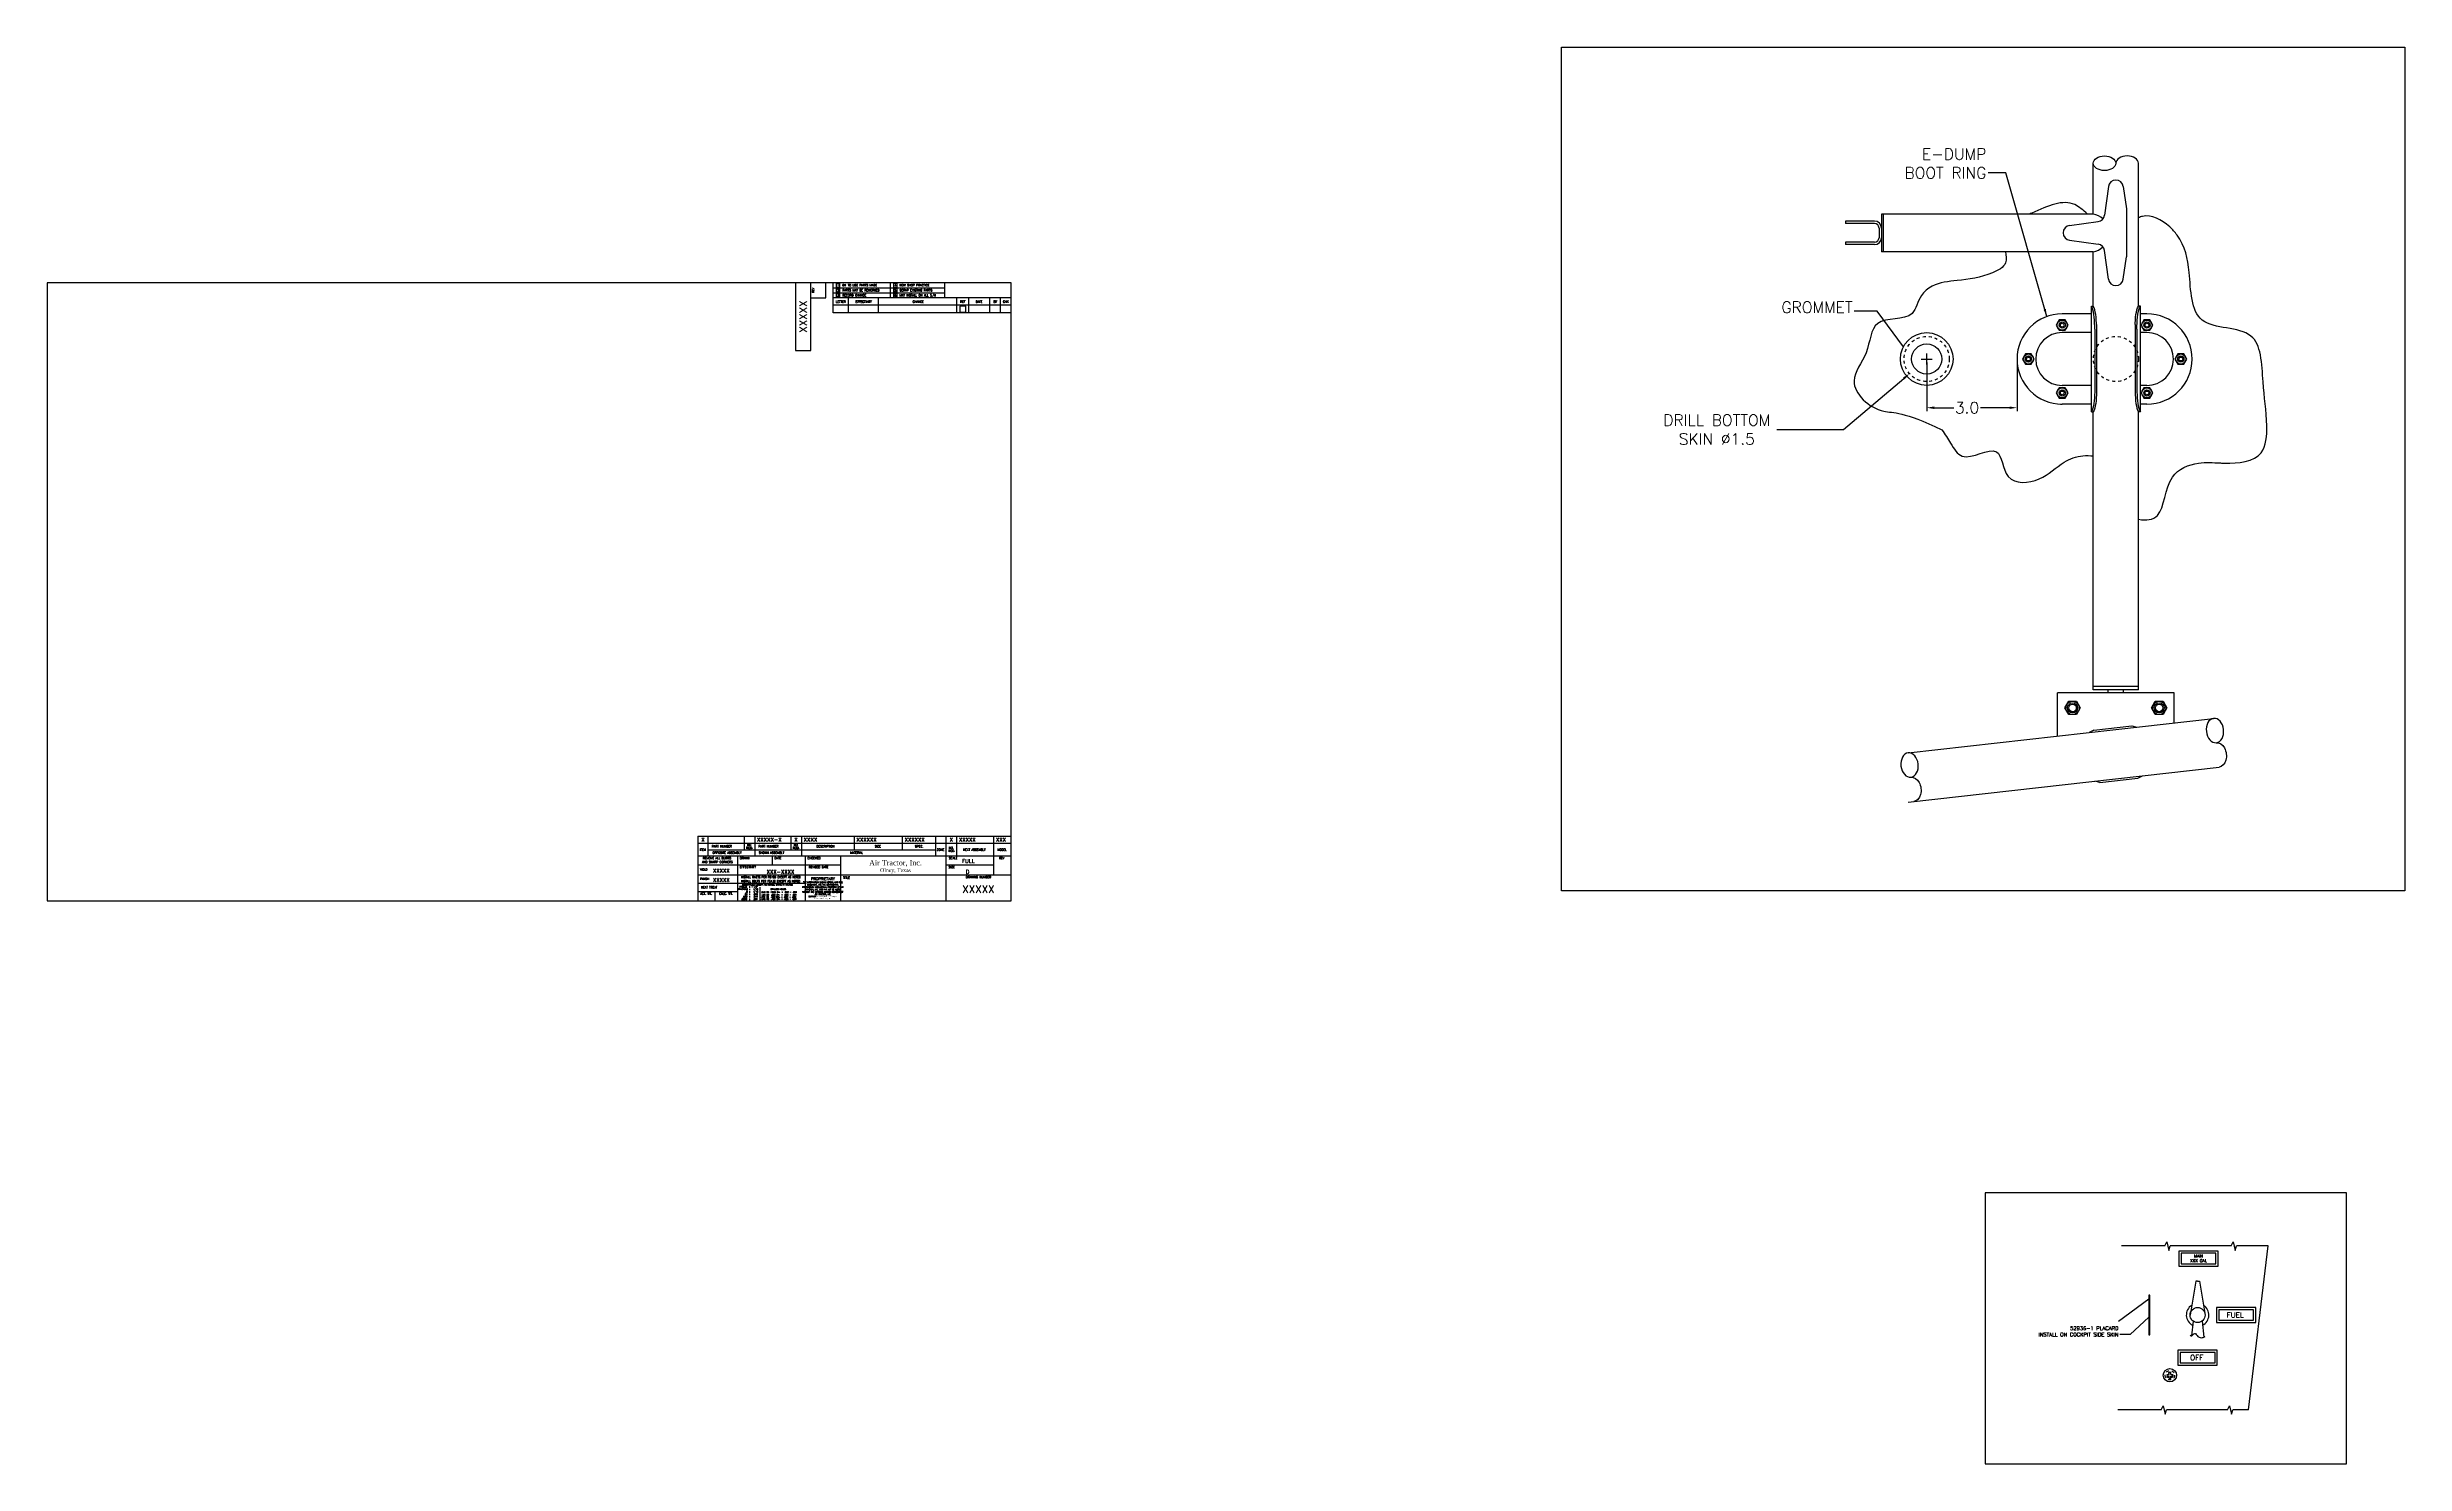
# Model space of a CAD drawing. Extents: x 0 to 235, y -192 to 68.
# Drawn here: x 0 to 78.3, y -18.7 to 28.3 of the extents above; entities that cross this region are included whole.
import ezdxf
from ezdxf.enums import TextEntityAlignment as Align

# ---------------------------------------------------------------- set-up
doc = ezdxf.new("R2010")
doc.units = 0
doc.header["$LTSCALE"] = 0.3
doc.header["$MEASUREMENT"] = 0
doc.linetypes.add('HIDDEN', pattern=[0.375, 0.25, -0.125])
doc.layers.get('Defpoints').update_dxf_attribs({"linetype": 'CONTINUOUS'})
for name, color, linetype in [('1', 1, 'CONTINUOUS'), ('HW', 6, 'CONTINUOUS'), ('NOTES', 2, 'CONTINUOUS'), ('TB', 1, 'CONTINUOUS'), ('TB Border', 9, 'CONTINUOUS')]:
    doc.layers.add(name, color=color, linetype=linetype)
doc.styles.add('050', font='romans', dxfattribs={"height": 0.05})
doc.styles.add('070', font='ROMANS', dxfattribs={"height": 0.07})
doc.styles.add('100', font='ROMANS', dxfattribs={"height": 0.1})
doc.styles.add('130', font='ROMANS', dxfattribs={"height": 0.125})
doc.styles.add('175', font='ROMANS', dxfattribs={"height": 0.175})
doc.styles.add('250', font='ROMANS', dxfattribs={"height": 0.25})
doc.styles.add('AT', font='georgia.ttf', dxfattribs={"height": 0.175})
doc.styles.add('ROMANS', font='ROMANS.shx')
doc.dimstyles.new('DECIMAL', dxfattribs={"dimtxt": 0.125, "dimasz": 0.15, "dimexe": 0.12, "dimexo": 0.12, "dimgap": 0.05, "dimtad": 0, "dimtih": 1, "dimtoh": 1, "dimzin": 4, "dimdsep": 46, "dimtxsty": 'ROMANS', "dimcen": 0.09, "dimclrd": 6, "dimclre": 6, "dimclrt": 256, "dimadec": 0, "dimazin": 0, "dimtfac": 0.72, "dimtofl": 0, "dimtmove": 0, "dimatfit": 3, "dimfxl": 1, "dimtolj": 1, "dimtzin": 4, "dimarcsym": 0})
doc.dimstyles.new('FRACTION', dxfattribs={"dimtxt": 0.125, "dimasz": 0.15, "dimexe": 0.12, "dimexo": 0.12, "dimgap": 0.05, "dimtad": 0, "dimtih": 1, "dimtoh": 1, "dimdec": 4, "dimzin": 4, "dimdsep": 46, "dimlunit": 5, "dimtxsty": 'ROMANS', "dimcen": 0.09, "dimclrd": 6, "dimclre": 6, "dimclrt": 256, "dimadec": 0, "dimazin": 0, "dimtfac": 0.72, "dimtdec": 4, "dimtofl": 0, "dimtmove": 0, "dimatfit": 3, "dimfxl": 1, "dimfrac": 2, "dimtolj": 1, "dimtzin": 4, "dimarcsym": 0})

# ---------------------------------------------------------------- blocks, each defined once
blk = doc.blocks.new('tbn')
at = {"layer": 'TB', "color": 6}
for p, q in [((-1.17, 0.86), (-1.17, 0)), ((-3.42, 0.585), (-1.17, 0.585)), ((-2.682, 0.452), (-2.682, 0.026))]:
    blk.add_line(p, q, dxfattribs=at)
at = {"layer": 'NOTES', "insert": (-1.142, 0.418), "char_height": 0.078125, "attachment_point": 4, "style": 'ROMANS'}
blk.add_mtext_dynamic_manual_height_columns('\\pxsm0.95,qc;{\\H1.152x;PROPRIETARY\\H0.86806x;\\W0.75;\\P\\H0.64x;\\C41;THE INFORMATION SHOWN HEREIN, AND THIS DOCUMENT, ARE THE CONFIDENTIAL PROPRIETARY INTELLECTUAL PROPERTY OF AIR TRACTOR, INC. AND MAY NOT BE USED WITHOUT THE EXPRESS, WRITTEN CONSENT OF AIR TRACTOR, INC.\\P\\H0.8x;COPYRIGHT \\fArial|b0|i0|c0|p34;\\W1;©\\fMS Shell Dlg|b0|i0|c0|p0;\\W0.75; EFFECTIVE DATE ABOVE\\PBY AIR TRACTOR, INC.}', width=1.11337, gutter_width=0.781, heights=[0], dxfattribs=at)
at = {"layer": 'TB', "color": 6, "style": '070'}
blk.add_text('EFFECTIVITY', height=0.07, dxfattribs=at).set_placement((-3.078, 1.126), align=Align.MIDDLE)
at = {"layer": 'TB', "color": 6, "style": '070', "width": 0.85}
for s, p in [('INSTALL RIVETS PER PS129 EXCEPT AS NOTED', (-2.312, 0.786)), ('INSTALL BOLTS PER PS130 EXCEPT AS NOTED', (-2.321, 0.652))]:
    blk.add_text(s, height=0.07, dxfattribs=at).set_placement(p, align=Align.MIDDLE)
at = {"layer": 'TB', "color": 6, "style": '050'}
for s, width, p in [('FRACTIONS', 0.8, (-3.395, 0.363)), ('1 1/2%%D', 0.9, (-2.959, 0.445)), ('1/16', 0.9, (-2.896, 0.363)), ('1/16', 0.9, (-2.896, 0.282))]:
    blk.add_text(s, height=0.05, dxfattribs=dict(at, width=width)).set_placement(p)
for s, p in [('ANGLES', (-3.357, 0.445)), ('.0000', (-3.292, 0.038)), ('.000', (-3.244, 0.119)), ('.00', (-3.196, 0.2)), ('.0', (-3.149, 0.282)), ('%%P', (-3.043, 0.445)), ('%%P', (-3.043, 0.363)), ('%%P', (-3.043, 0.282)), ('%%P', (-3.043, 0.2)), ('%%P', (-3.043, 0.119)), ('%%P', (-3.043, 0.036)), ('.030', (-2.896, 0.2)), ('.010', (-2.896, 0.119)), ('.001', (-2.896, 0.036)), ('.040 TO .1285 DIA. + .002 - .001', (-2.644, 0.267)), ('.136 TO  .228 DIA. + .003 - .001', (-2.644, 0.178)), ('.234 T0  .500 DIA. + .004 - .001', (-2.644, 0.107)), ('.515 TO  .750 DIA. + .005 - .001', (-2.644, 0.037))]:
    blk.add_text(s, height=0.05, dxfattribs=at).set_placement(p)
for s, p in [('TOLERANCES EXCEPT AS NOTED, UNITS IN INCHES', (-2.426, 0.514)), ('DRILLED HOLES', (-2.064, 0.364))]:
    blk.add_text(s, height=0.05, dxfattribs=at).set_placement(p, align=Align.CENTER)
blk = doc.blocks.new('ATB')
at = {"layer": 'TB', "color": 2, "width": 3.35, "attachment_point": 2, "style": 'AT'}
for s, insert, char_height in [('Air Tractor, Inc.', (-1.675, 0.494), 0.175), ('Olney, Texas', (-1.675, 0.222), 0.125)]:
    blk.add_mtext(s, dxfattribs=dict(at, insert=insert, char_height=char_height))
blk = doc.blocks.new('*D11')
at = {"layer": 'Defpoints', "color": 0, "transparency": 16777216}
for p in [(62.4, 17.987), (65.4, 17.987), (65.4, 16.371)]:
    blk.add_point(p, dxfattribs=at)
at = {"layer": 'NOTES', "color": 6, "lineweight": -2, "transparency": 16777216}
for p, q in [((62.4, 17.867), (62.4, 16.251)), ((65.4, 17.867), (65.4, 16.251)), ((62.65, 16.371), (63.297, 16.371)), ((65.15, 16.371), (64.183, 16.371))]:
    blk.add_line(p, q, dxfattribs=at)
at = {"layer": 'NOTES', "color": 6, "transparency": 16777216}
for points in [[(62.65, 16.412), (62.65, 16.329), (62.4, 16.371)], [(65.15, 16.412), (65.15, 16.329), (65.4, 16.371)]]:
    blk.add_solid(points, dxfattribs=at)
at = {"layer": 'NOTES', "transparency": 16777216, "insert": (63.74, 16.371), "char_height": 0.375, "attachment_point": 5, "style": 'ROMANS'}
blk.add_mtext('\\A1;3.0', dxfattribs=at)
blk = doc.blocks.new('*D12')
at = {"layer": 'Defpoints', "color": 0, "transparency": 16777216}
for p in [(62.971, 18.473), (61.828, 17.502)]:
    blk.add_point(p, dxfattribs=at)
at = {"layer": 'NOTES', "color": 6, "lineweight": -2, "transparency": 16777216}
for p, q in [((62.4, 17.897), (62.4, 18.077)), ((59.643, 15.645), (61.638, 17.34)), ((62.31, 17.987), (62.49, 17.987)), ((57.429, 15.645), (59.643, 15.645))]:
    blk.add_line(p, q, dxfattribs=at)
at = {"layer": 'NOTES', "color": 6, "transparency": 16777216}
blk.add_solid([(61.611, 17.372), (61.665, 17.308), (61.828, 17.502)], dxfattribs=at)
at = {"layer": 'NOTES', "transparency": 16777216, "insert": (55.432, 15.645), "char_height": 0.375, "attachment_point": 5, "style": 'ROMANS'}
blk.add_mtext('\\A1;DRILL BOTTOM\\PSKIN ∅1.5', dxfattribs=at)

msp = doc.modelspace()

# ---------------------------------------------------------------- linework, layer by layer
at = {"layer": '1', "color": 41}
for p, q in [((67.930193, 22.799991), (67.930193, 24.485513)), ((69.430193, 19.737491), (69.430193, 24.485513)), ((68.432533, 23.709112), (68.302613, 22.766111)), ((68.927854, 23.709112), (69.029866, 22.968678)), ((67.930193, 22.799991), (60.896678, 22.799991)), ((60.896678, 22.799991), (60.896678, 21.549991)), ((60.956678, 22.799991), (60.956678, 21.549991)), ((69.029866, 22.968678), (69.029866, 21.381305)), ((60.666678, 22.564991), (59.706678, 22.564991)), ((59.706678, 22.564991), (59.706678, 22.484991)), ((60.666678, 22.484991), (59.706678, 22.484991)), ((60.816678, 22.334991), (60.816678, 22.014991)), ((67.146072, 22.422652), (68.089073, 22.552572)), ((67.146072, 21.92733), (68.089073, 21.797411)), ((60.666678, 21.864991), (59.706678, 21.864991)), ((59.706678, 21.864991), (59.706678, 21.784991)), ((60.666678, 21.784991), (59.706678, 21.784991)), ((67.930193, 21.549991), (60.896678, 21.549991)), ((67.930193, 19.737491), (67.930193, 21.549991)), ((68.432533, 20.64087), (68.302613, 21.583871)), ((68.927854, 20.64087), (69.029866, 21.381305)), ((67.867193, 16.237491), (67.867193, 19.737491)), ((67.867193, 19.737491), (67.930193, 19.737491)), ((69.493193, 19.737491), (69.430193, 19.737491)), ((69.493193, 16.237491), (69.493193, 19.737491)), ((67.867193, 19.487491), (66.89992, 19.487491)), ((67.867193, 18.867491), (66.89992, 18.867491)), ((67.984413, 18.97339), (67.984413, 17.001592)), ((68.040651, 19.133069), (68.040651, 16.841913)), ((69.319735, 19.133069), (69.319735, 16.841913)), ((69.375973, 18.97339), (69.375973, 17.001592)), ((69.71242, 19.487491), (69.493193, 19.487491)), ((69.71242, 18.867491), (69.493193, 18.867491)), ((67.867193, 17.107491), (66.89992, 17.107491)), ((67.867193, 16.487491), (66.89992, 16.487491)), ((69.71242, 17.107491), (69.493193, 17.107491)), ((69.71242, 16.487491), (69.493193, 16.487491)), ((67.867193, 16.237491), (67.930193, 16.237491)), ((67.930193, 7.003241), (67.930193, 16.237491)), ((69.430193, 7.003241), (69.430193, 16.237491)), ((69.493193, 16.237491), (69.430193, 16.237491)), ((69.430193, 7.112241), (67.930193, 7.112241)), ((70.617693, 6.905619), (66.742693, 6.905619)), ((69.430193, 7.003241), (67.930193, 7.003241)), ((68.430193, 6.905619), (68.430193, 7.003241)), ((68.930193, 6.905619), (68.930193, 7.003241)), ((61.786323, 4.913954), (68.680193, 5.692635)), ((67.952349, 5.670805), (67.798746, 5.593073)), ((69.212068, 5.813093), (69.379139, 5.771583)), ((68.148318, 3.935837), (67.981247, 3.977348)), ((69.408037, 4.078126), (69.56164, 4.155857))]:
    msp.add_line(p, q, dxfattribs=at)
at = {"layer": '1', "color": 41, "linetype": 'Continuous'}
for p, q in [((66.742693, 5.473789), (66.742693, 6.905619)), ((70.617693, 5.911481), (70.617693, 6.905619)), ((67.952349, 5.670805), (69.212068, 5.813093)), ((68.680193, 5.692635), (71.924213, 6.059056)), ((61.786323, 3.277614), (72.106713, 4.44333)), ((68.148318, 3.935837), (69.408037, 4.078126))]:
    msp.add_line(p, q, dxfattribs=at)
at = {"layer": '1'}
for p, q in [((70.311043, -11.451125), (68.868691, -11.451125)), ((70.311043, -11.451125), (70.37611, -11.321041)), ((70.37611, -11.321041), (70.441178, -11.602889)), ((70.441178, -11.602889), (70.484344, -11.451125)), ((72.513179, -11.451125), (70.484344, -11.451125)), ((72.513179, -11.451125), (72.578247, -11.321041)), ((72.578247, -11.321041), (72.643314, -11.602889)), ((72.643314, -11.602889), (72.686481, -11.451125)), ((73.73664, -11.451125), (72.686481, -11.451125)), ((73.086342, -16.888625), (73.73664, -11.451125)), ((71.331191, -12.621125), (71.143691, -13.746125)), ((71.393691, -12.621125), (71.331191, -12.621125)), ((71.393691, -12.621125), (71.456191, -12.621125)), ((71.456191, -12.621125), (71.643691, -13.746125)), ((71.245466, -13.947444), (71.186382, -14.439538)), ((71.541916, -13.947444), (71.605852, -14.479947)), ((70.186043, -16.888625), (68.743691, -16.888625)), ((70.186043, -16.888625), (70.25111, -16.758541)), ((70.25111, -16.758541), (70.316178, -17.040389)), ((70.316178, -17.040389), (70.359344, -16.888625)), ((72.388179, -16.888625), (70.359344, -16.888625)), ((72.388179, -16.888625), (72.453247, -16.758541)), ((72.453247, -16.758541), (72.518314, -17.040389)), ((72.518314, -17.040389), (72.561481, -16.888625)), ((73.086342, -16.888625), (72.561481, -16.888625))]:
    msp.add_line(p, q, dxfattribs=at)
at = {"layer": '1', "color": 41}
for points in [[(67.984413, 18.97339), (67.984071, 18.982022), (67.980133, 19.082747), (67.975236, 19.182026), (67.968749, 19.278812), (67.960149, 19.37186), (67.948914, 19.459926), (67.934524, 19.541767), (67.916454, 19.616137), (67.894185, 19.681794), (67.867193, 19.737491)], [(68.040651, 19.133069), (68.038236, 19.182026), (68.031749, 19.278812), (68.023149, 19.37186), (68.011914, 19.459926), (67.997524, 19.541767), (67.979454, 19.616137), (67.957185, 19.681794), (67.930193, 19.737491)], [(69.319735, 19.133069), (69.32215, 19.182026), (69.328637, 19.278812), (69.337237, 19.37186), (69.348472, 19.459926), (69.362863, 19.541767), (69.380932, 19.616137), (69.403202, 19.681794), (69.430193, 19.737491)], [(69.375973, 18.97339), (69.376316, 18.982022), (69.380253, 19.082747), (69.38515, 19.182026), (69.391637, 19.278812), (69.400237, 19.37186), (69.411472, 19.459926), (69.425863, 19.541767), (69.443932, 19.616137), (69.466202, 19.681794), (69.493193, 19.737491)], [(67.984413, 17.001592), (67.984071, 16.99296), (67.980133, 16.892235), (67.975236, 16.792956), (67.968749, 16.69617), (67.960149, 16.603122), (67.948914, 16.515056), (67.934524, 16.433215), (67.916454, 16.358845), (67.894185, 16.293189), (67.867193, 16.237491)], [(68.040651, 16.841913), (68.038236, 16.792956), (68.031749, 16.69617), (68.023149, 16.603122), (68.011914, 16.515056), (67.997524, 16.433215), (67.979454, 16.358845), (67.957185, 16.293189), (67.930193, 16.237491)], [(69.319735, 16.841913), (69.32215, 16.792956), (69.328637, 16.69617), (69.337237, 16.603122), (69.348472, 16.515056), (69.362863, 16.433215), (69.380932, 16.358845), (69.403202, 16.293189), (69.430193, 16.237491)], [(69.375973, 17.001592), (69.376316, 16.99296), (69.380253, 16.892235), (69.38515, 16.792956), (69.391637, 16.69617), (69.400237, 16.603122), (69.411472, 16.515056), (69.425863, 16.433215), (69.443932, 16.358845), (69.466202, 16.293189), (69.493193, 16.237491)]]:
    msp.add_lwpolyline(points, dxfattribs=at)
for points in [[(67.497693, 6.405619), (67.370193, 6.184783), (67.115193, 6.184783), (66.987693, 6.405619), (67.115193, 6.626456), (67.370193, 6.626456)], [(70.372693, 6.405619), (70.245193, 6.184783), (69.990193, 6.184783), (69.862693, 6.405619), (69.990193, 6.626456), (70.245193, 6.626456)]]:
    msp.add_lwpolyline(points, close=True, dxfattribs=at)
at = {"layer": '1', "color": 4}
for points in [[(70.768691, -11.621125), (70.768691, -12.121125), (72.078691, -12.121125), (72.078691, -11.621125)], [(69.772313, -14.401125), (69.808588, -14.401125), (69.808588, -13.091125), (69.772313, -13.091125)], [(72.018691, -13.496125), (72.018691, -13.996125), (73.328691, -13.996125), (73.328691, -13.496125)], [(70.738691, -14.910277), (70.738691, -15.410277), (72.048691, -15.410277), (72.048691, -14.910277)]]:
    msp.add_lwpolyline(points, close=True, dxfattribs=at)
at = {"layer": '1'}
for points in [[(70.843691, -11.696125), (70.843691, -12.046125), (72.003691, -12.046125), (72.003691, -11.696125)], [(72.093691, -13.571125), (72.093691, -13.921125), (73.253691, -13.921125), (73.253691, -13.571125)], [(70.813691, -14.985277), (70.813691, -15.335277), (71.973691, -15.335277), (71.973691, -14.985277)]]:
    msp.add_lwpolyline(points, close=True, dxfattribs=at)
for centre, radius in [((62.39992, 17.987491), 0.875), ((62.39992, 17.987491), 0.5), ((71.393691, -13.746125), 0.25)]:
    msp.add_circle(centre, radius, dxfattribs=at)
at = {"layer": '1', "color": 4, "linetype": 'HIDDEN'}
msp.add_circle((62.39992, 17.987491), 0.75, dxfattribs=at)
at = {"layer": '1', "color": 41, "linetype": 'HIDDEN'}
msp.add_circle((68.680193, 17.987491), 0.75, dxfattribs=at)
at = {"layer": '1', "color": 41}
for centre, radius in [((67.242693, 6.405619), 0.220836), ((67.242693, 6.405619), 0.166284), ((67.242693, 6.405619), 0.125), ((70.117693, 6.405619), 0.220836), ((70.117693, 6.405619), 0.166284), ((70.117693, 6.405619), 0.125)]:
    msp.add_circle(centre, radius, dxfattribs=at)
for centre, radius, start, end in [((68.680193, 23.674991), 0.25, 7.84442213, 172.15557787), ((67.820663, 22.174991), 0.634525, 47.5124252, 80.05999294), ((68.054952, 22.800232), 0.25, 277.84442213, 352.15557787), ((60.666678, 22.334991), 0.23, 0, 90), ((60.666678, 22.334991), 0.15, 0, 90), ((60.666678, 22.014991), 0.15, 270, 0), ((60.666678, 22.014991), 0.23, 270, 0), ((67.180193, 22.174991), 0.25, 97.84442213, 262.15557787), ((67.820663, 22.174991), 0.634525, 279.94000706, 312.4875748), ((68.054952, 21.54975), 0.25, 7.84442213, 82.15557787), ((68.680193, 20.674991), 0.25, 187.84442213, 352.15557787), ((66.89992, 17.987491), 1.5, 90, 270), ((66.89992, 17.987491), 0.88, 90, 270), ((69.71242, 17.987491), 1.5, 270, 90), ((69.71242, 17.987491), 0.88, 270, 90), ((66.89992, 17.987491), 1.5, 267.64567475, 270)]:
    msp.add_arc(centre, radius, start, end, dxfattribs=at)
at = {"layer": '1'}
for start, end in [(121.65446071, 243.97877891), (296.02122109, 58.34553929)]:
    msp.add_arc((71.393691, -13.746125), 0.375, start, end, dxfattribs=at)
at = {"layer": '1', "color": 41}
msp.add_ellipse((68.305193, 24.485513), major_axis=(-0.375, 0), ratio=0.644363294, dxfattribs=at)
msp.add_ellipse((69.055193, 24.485513), major_axis=(-0.375, 0), ratio=0.644363294, start_param=3.141592654, end_param=6.283185307, dxfattribs=at)
at = {"layer": '1', "color": 41, "extrusion": (0, 0, -1)}
for centre in [(71.969838, 5.655124), (61.831948, 4.510022)]:
    msp.add_ellipse(centre, major_axis=(-0.045625, 0.403931), ratio=0.707106781, dxfattribs=at)
for centre in [(72.061088, 4.847262), (61.923198, 3.702159)]:
    msp.add_ellipse(centre, major_axis=(-0.045625, 0.403931), ratio=0.707106781, start_param=0, end_param=3.141592654, dxfattribs=at)
at = {"layer": '1', "color": 41}
for points, knots in [([(67.736061, 22.799991), (67.593645, 22.923074), (67.099413, 23.380191), (66.406763, 23.05762), (65.836992, 22.811273), (65.810968, 22.799991)], [16.813682982, 16.813682982, 16.813682982, 16.813682982, 17.148247365, 18.061773378, 18.105444779, 18.105444779, 18.105444779, 18.105444779]), ([(69.430193, 12.670712), (69.69005, 12.616743), (70.323629, 12.701437), (70.270079, 14.141756), (71.359766, 14.594005), (71.944867, 14.54428), (72.687744, 14.517795), (73.651086, 14.606734), (73.727625, 16.018835), (73.561894, 16.952412), (73.526346, 18.137131), (73.131097, 19.119103), (71.156246, 18.863593), (71.175611, 20.822811), (70.967595, 21.831299), (70.31566, 22.55904), (69.811441, 22.816611), (69.474121, 22.694813), (69.430193, 22.675229)], [5.526363781, 5.526363781, 5.526363781, 5.526363781, 6.011150018, 6.868724906, 7.487779689, 7.952698964, 8.033497701, 8.82324473, 9.40027163, 10.319360276, 10.837349586, 11.307152953, 12.373385979, 13.40388114, 14.223414731, 14.431191342, 15.043100284, 15.13586256, 15.13586256, 15.13586256, 15.13586256]), ([(65.014355, 21.549991), (65.035843, 21.419525), (65.089687, 21.09262), (64.346716, 20.704799), (63.544131, 20.598197), (62.669076, 20.517756), (62.128853, 20.083997), (61.988675, 19.184521), (60.529049, 19.479123), (60.526389, 18.133758), (59.624222, 17.178803), (60.80269, 16.053042), (61.618094, 16.271661), (62.905189, 15.633024)], [0, 0, 0, 0, 0.366127089, 0.917395957, 2.116976172, 2.969201237, 3.441379411, 4.107434848, 5.294783189, 6.339612585, 7.359872273, 8.769221555, 9.683539121, 9.683539121, 9.683539121, 9.683539121]), ([(62.905189, 15.633024), (63.007606, 15.494529), (63.220711, 15.160528), (63.623459, 14.447754), (64.912066, 15.381737), (64.913347, 13.790616), (66.243389, 13.896441), (66.821305, 14.554192), (67.482765, 14.795569), (67.816377, 14.779412), (67.930193, 14.7739)], [10.948818081, 10.948818081, 10.948818081, 10.948818081, 11.41900831, 11.990819048, 13.139755435, 14.049268555, 15.077216477, 16.080783533, 16.739380696, 17.080417561, 17.080417561, 17.080417561, 17.080417561])]:
    msp.add_open_spline(points, degree=3, knots=knots, dxfattribs=at)
at = {"layer": '1'}
msp.add_open_spline([(71.146, -14.413905), (71.154046, -14.427418), (71.193264, -14.473178), (71.305256, -14.283142), (71.397358, -14.486157), (71.545085, -14.510516), (71.61937, -14.47546), (71.646496, -14.456494)], degree=3, knots=[0.2330546745, 0.2330546745, 0.2330546745, 0.2330546745, 0.2755989126, 0.4243989682, 0.5706271977, 0.7274887911, 0.8289875811, 0.8289875811, 0.8289875811, 0.8289875811], dxfattribs=at)
at = {"layer": 'HW', "color": 41}
for p, q in [((66.801771, 19.282491), (66.703621, 19.112491)), ((66.703621, 19.112491), (66.801771, 18.942491)), ((66.99807, 19.282491), (66.801771, 19.282491)), ((66.801771, 18.942491), (66.99807, 18.942491)), ((67.096219, 19.112491), (66.99807, 19.282491)), ((66.99807, 18.942491), (67.096219, 19.112491)), ((69.614271, 19.282491), (69.516121, 19.112491)), ((69.516121, 19.112491), (69.614271, 18.942491)), ((69.81057, 19.282491), (69.614271, 19.282491)), ((69.614271, 18.942491), (69.81057, 18.942491)), ((69.908719, 19.112491), (69.81057, 19.282491)), ((69.81057, 18.942491), (69.908719, 19.112491)), ((65.676771, 18.157491), (65.578621, 17.987491)), ((65.87307, 18.157491), (65.676771, 18.157491)), ((65.971219, 17.987491), (65.87307, 18.157491)), ((70.739271, 18.157491), (70.641121, 17.987491)), ((70.93557, 18.157491), (70.739271, 18.157491)), ((71.033719, 17.987491), (70.93557, 18.157491)), ((65.578621, 17.987491), (65.676771, 17.817491)), ((65.676771, 17.817491), (65.87307, 17.817491)), ((65.87307, 17.817491), (65.971219, 17.987491)), ((70.641121, 17.987491), (70.739271, 17.817491)), ((70.739271, 17.817491), (70.93557, 17.817491)), ((70.93557, 17.817491), (71.033719, 17.987491)), ((66.801771, 17.032491), (66.703621, 16.862491)), ((66.703621, 16.862491), (66.801771, 16.692491)), ((66.99807, 17.032491), (66.801771, 17.032491)), ((66.801771, 16.692491), (66.99807, 16.692491)), ((67.096219, 16.862491), (66.99807, 17.032491)), ((66.99807, 16.692491), (67.096219, 16.862491)), ((69.614271, 17.032491), (69.516121, 16.862491)), ((69.516121, 16.862491), (69.614271, 16.692491)), ((69.81057, 17.032491), (69.614271, 17.032491)), ((69.614271, 16.692491), (69.81057, 16.692491)), ((69.908719, 16.862491), (69.81057, 17.032491)), ((69.81057, 16.692491), (69.908719, 16.862491))]:
    msp.add_line(p, q, dxfattribs=at)
at = {"layer": 'HW'}
for p, q in [((70.450479, -15.721125), (70.450479, -15.6493)), ((70.500479, -15.721125), (70.500479, -15.6493)), ((70.378655, -15.721125), (70.450479, -15.721125)), ((70.378655, -15.771125), (70.450479, -15.771125)), ((70.450479, -15.842949), (70.450479, -15.771125)), ((70.500479, -15.721125), (70.572304, -15.721125)), ((70.500479, -15.842949), (70.500479, -15.771125)), ((70.500479, -15.771125), (70.572304, -15.771125))]:
    msp.add_line(p, q, dxfattribs=at)
at = {"layer": 'HW', "color": 41}
for centre, radius in [((66.89992, 19.112491), 0.167928), ((66.89992, 19.112491), 0.103819), ((66.89992, 19.112491), 0.0625), ((69.71242, 19.112491), 0.167928), ((69.71242, 19.112491), 0.103819), ((69.71242, 19.112491), 0.0625), ((65.77492, 17.987491), 0.167928), ((65.77492, 17.987491), 0.103819), ((65.77492, 17.987491), 0.0625), ((70.83742, 17.987491), 0.167928), ((70.83742, 17.987491), 0.103819), ((70.83742, 17.987491), 0.0625), ((66.89992, 16.862491), 0.167928), ((66.89992, 16.862491), 0.103819), ((66.89992, 16.862491), 0.0625), ((69.71242, 16.862491), 0.167928), ((69.71242, 16.862491), 0.103819), ((69.71242, 16.862491), 0.0625)]:
    msp.add_circle(centre, radius, dxfattribs=at)
at = {"layer": 'HW'}
msp.add_circle((70.475479, -15.746125), 0.22, dxfattribs=at)
for start, end in [(75.52248781, 104.47751219), (165.52248781, 194.47751219), (255.52248781, 284.47751219), (345.52248781, 14.47751219)]:
    msp.add_arc((70.475479, -15.746125), 0.1, start, end, dxfattribs=at)
at = {"layer": 'NOTES'}
for p, q in [((50.274358, 28.338846), (78.274358, 28.338846)), ((50.274358, 0.338846), (50.274358, 28.338846)), ((78.274358, 28.338846), (78.274358, 0.338846)), ((78.274358, 0.338846), (50.274358, 0.338846)), ((76.336255, -9.685749), (64.336255, -9.685749)), ((64.336255, -9.685749), (64.336255, -18.685749)), ((76.336255, -18.685749), (76.336255, -9.685749)), ((64.336255, -18.685749), (76.336255, -18.685749))]:
    msp.add_line(p, q, dxfattribs=at)
at = {"layer": 'NOTES', "color": 6}
for p, q in [((62.39992, 17.807491), (62.39992, 18.167491)), ((62.21992, 17.987491), (62.57992, 17.987491))]:
    msp.add_line(p, q, dxfattribs=at)
at = {"layer": 'NOTES', "color": 4, "linetype": 'HIDDEN'}
for radius in [0.15625, 0.09825]:
    msp.add_circle((70.475479, -15.746125), radius, dxfattribs=at)
at = {"layer": 'TB', "color": 9}
for p, q in [((24.8495, 20.52), (24.8495, 18.27)), ((25.3495, 18.27), (25.3495, 20.52)), ((25.8495, 20.02), (25.8495, 20.52)), ((26.0995, 19.52), (26.0995, 20.52)), ((29.7995, 20.02), (29.7995, 20.52)), ((25.3495, 20.02), (25.8495, 20.02)), ((31.9995, 20.02), (26.0995, 20.02)), ((24.8495, 18.27), (25.3495, 18.27)), ((21.5995, 2.145), (21.5995, 0)), ((29.8395, 2.145), (29.8395, 0)), ((21.5995, 1.5), (31.9995, 1.5)), ((21.5995, 0.86), (31.9995, 0.86)), ((22.9195, 1.5), (22.9195, 0)), ((26.3395, 1.5), (26.3395, 0))]:
    msp.add_line(p, q, dxfattribs=at)
at = {"layer": 'TB', "color": 6}
for p, q in [((26.0995, 20.353333), (29.7995, 20.353333)), ((27.9995, 20.02), (27.9995, 20.52)), ((26.0995, 20.186667), (29.7995, 20.186667)), ((31.9995, 19.77), (26.0995, 19.77)), ((26.5995, 19.52), (26.5995, 20.02)), ((27.5995, 19.52), (27.5995, 20.02)), ((30.1995, 19.52), (30.1995, 20.02)), ((30.5995, 19.52), (30.5995, 20.02)), ((31.2995, 19.52), (31.2995, 20.02)), ((31.6495, 19.52), (31.6495, 20.02)), ((31.9995, 19.52), (26.0995, 19.52)), ((21.5995, 2.145), (31.9995, 2.145)), ((21.5995, 1.92), (31.9995, 1.92)), ((21.9395, 2.145), (21.9395, 1.5)), ((21.9395, 1.7), (29.4895, 1.7)), ((23.1395, 2.145), (23.1395, 1.7)), ((23.4895, 2.145), (23.4895, 1.5)), ((24.6895, 2.145), (24.6895, 1.7)), ((25.0395, 2.145), (25.0395, 1.5)), ((26.7895, 2.145), (26.7895, 1.7)), ((28.3895, 2.145), (28.3895, 1.7)), ((29.4895, 2.145), (29.4895, 1.5)), ((30.1895, 2.145), (30.1895, 1.5)), ((31.4195, 2.145), (31.4195, 0.86)), ((21.5995, 1.2), (26.3395, 1.2)), ((24.0695, 1.5), (24.0695, 1.2)), ((25.1695, 1.5), (25.1695, 1.2)), ((25.1695, 1.2), (25.1695, 0.86)), ((29.8395, 1.2), (31.4195, 1.2)), ((21.5995, 0.585), (22.9195, 0.585)), ((21.5995, 0.31), (22.9195, 0.31)), ((22.1695, 0.31), (22.1695, 0))]:
    msp.add_line(p, q, dxfattribs=at)
for points in [[(26.3195, 20.49), (26.1995, 20.49), (26.1995, 20.37), (26.3195, 20.37)], [(28.2195, 20.49), (28.0995, 20.49), (28.0995, 20.37), (28.2195, 20.37)], [(26.3195, 20.323333), (26.1995, 20.323333), (26.1995, 20.203333), (26.3195, 20.203333)], [(26.3195, 20.156667), (26.1995, 20.156667), (26.1995, 20.036667), (26.3195, 20.036667)], [(28.2195, 20.323333), (28.0995, 20.323333), (28.0995, 20.203333), (28.2195, 20.203333)], [(28.2195, 20.156667), (28.0995, 20.156667), (28.0995, 20.036667), (28.2195, 20.036667)], [(30.4995, 19.74), (30.2995, 19.74), (30.2995, 19.54), (30.4995, 19.54)]]:
    msp.add_lwpolyline(points, close=True, dxfattribs=at)
at = {"layer": 'TB Border', "color": 9}
msp.add_lwpolyline([(31.9995, 0), (31.9995, 20.52), (0, 20.52), (0, 0)], close=True, dxfattribs=at)

# ---------------------------------------------------------------- block references
at = {"layer": 'NOTES'}
msp.add_blockref('tbn', (26.3395, 0), dxfattribs=at)
at = {"layer": 'TB'}
msp.add_blockref('ATB', (29.8395, 0.86), dxfattribs=at)

# ---------------------------------------------------------------- texts
at = {"layer": '1', "style": '100'}
for s, p in [('MAIN', (71.423691, -11.838245)), ('XXX GAL', (71.423691, -11.996855))]:
    msp.add_text(s, height=0.1, dxfattribs=at).set_placement(p, align=Align.CENTER)
at = {"layer": '1', "style": '175'}
for s, p in [('FUEL', (72.643691, -13.746125)), ('OFF', (71.363691, -15.160277))]:
    msp.add_text(s, height=0.175, dxfattribs=at).set_placement(p, align=Align.MIDDLE)
at = {"layer": 'NOTES', "color": 11, "style": '250'}
msp.add_text('XXXXX', height=0.25, rotation=90, dxfattribs=at).set_placement((25.0995, 19.395), align=Align.MIDDLE)
at = {"layer": 'NOTES', "style": '130'}
for p in [(21.7695, 1.9675), (24.8645, 1.9675), (30.0145, 1.9675)]:
    msp.add_text('X', height=0.13, dxfattribs=at).set_placement(p, align=Align.CENTER)
for s, p in [('XXXXX-X', (23.5695, 1.9675)), ('XXXX', (25.1195, 1.9675)), ('XXXXXX', (26.8695, 1.9675)), ('XXXXXX', (28.4695, 1.9675)), ('XXXXX', (30.2695, 1.9675)), ('XXX', (31.4995, 1.9675)), ('XXXXX', (22.10601, 0.937599)), ('XXX-XXXX', (23.884061, 0.9)), ('FULL', (30.37601, 1.26)), ('D', (30.49601, 0.898406)), ('XXXXX', (22.10601, 0.628406))]:
    msp.add_text(s, height=0.13, dxfattribs=at).set_placement(p)
at = {"layer": 'NOTES', "color": 11, "style": '250'}
msp.add_text('XXXXX', height=0.25, dxfattribs=at).set_placement((30.9195, 0.39), align=Align.MIDDLE)
at = {"layer": 'NOTES', "attachment_point": 9}
for s, insert, char_height, style in [('\\A1;E-DUMP\\PBOOT RING', (64.382113, 23.976706), 0.375, '130'), ('GROMMET', (59.941909, 19.51629), 0.375, 'ROMANS'), ('52936-1 PLACARD\\PINSTALL ON COCKPIT SIDE SKIN', (68.765107, -14.457056), 0.125, 'ROMANS')]:
    msp.add_mtext(s, dxfattribs=dict(at, insert=insert, char_height=char_height, style=style))
at = {"layer": 'TB', "color": 6, "style": '070'}
msp.add_text('REV', height=0.07, rotation=90, dxfattribs=at).set_placement((25.4295, 20.27), align=Align.MIDDLE)
for s, p in [('1', (26.2295, 20.4)), ('OK TO USE PARTS MADE', (26.3995, 20.4)), ('4', (28.1295, 20.4)), ('NOW SHOP PRACTICE', (28.2995, 20.4)), ('2', (26.2295, 20.233333)), ('3', (26.2295, 20.066667)), ('PARTS MAY BE REWORKED', (26.3995, 20.233333)), ('RECORD CHANGE', (26.3995, 20.066667)), ('5', (28.1295, 20.233333)), ('6', (28.1295, 20.066667)), ('SCRAP EXISTING PARTS', (28.2995, 20.233333)), ('MAY INSTALL ON ALL S/N', (28.2995, 20.066667))]:
    msp.add_text(s, height=0.07, dxfattribs=at).set_placement(p)
for s, p in [('LETTER', (26.3495, 19.89)), ('EFFECTIVITY', (27.1095, 19.89)), ('CHANGE', (28.9195, 19.89)), ('REF', (30.3995, 19.89)), ('DATE', (30.9395, 19.89)), ('BY', (31.4795, 19.89)), ('CHK', (31.8295, 19.89)), ('ITEM', (21.7695, 1.7)), ('PART NUMBER', (22.3995, 1.81)), ('OPPOSITE ASSEMBLY', (22.5695, 1.6)), ('RQD.', (23.3195, 1.76)), ('NO.', (23.3195, 1.86)), ('PART NUMBER', (23.9495, 1.81)), ('SHOWN ASSEMBLY', (24.0495, 1.6)), ('RQD.', (24.8695, 1.76)), ('NO.', (24.8695, 1.86)), ('DESCRIPTION', (25.8395, 1.81)), ('MATERIAL', (26.8745, 1.6)), ('SIZE', (27.5795, 1.81)), ('SPEC.', (28.9495, 1.81)), ('ZONE', (29.6595, 1.7)), ('RQD.', (30.0295, 1.66)), ('NO.', (30.0195, 1.76)), ('NEXT ASSEMBLY ', (30.8095, 1.7)), ('MODEL', (31.6995, 1.7)), ('WELD', (21.7995, 1.04)), ('AND SHARP CORNERS', (22.2495, 1.29)), ('REMOVE ALL BURRS', (22.2395, 1.42)), ('DRAWN', (23.1595, 1.42)), ('DATE', (24.2595, 1.42)), ('CHECKED', (25.4595, 1.42)), ('REVISED DATE', (25.610595, 1.12)), ('TITLE', (26.5395, 0.77)), ('SIZE', (30.0295, 1.12)), ('SCALE', (30.0795, 1.42)), ('DRAWING NUMBER', (30.9195, 0.79)), ('REV', (31.6895, 1.42)), ('ACT. WT.', (21.8795, 0.24)), ('FINISH', (21.8295, 0.73)), ('HEAT TREAT', (21.9795, 0.45)), ('CALC. WT.', (22.5395, 0.24))]:
    msp.add_text(s, height=0.07, dxfattribs=at).set_placement(p, align=Align.MIDDLE)

# ---------------------------------------------------------------- dimensions: what is measured, and where the dimension line sits
at = {"layer": 'NOTES'}
dim = msp.add_diameter_dim_2p(p1=(62.9715, 18.47308), p2=(61.828341, 17.501902), text='DRILL BOTTOM\\PSKIN <>', dimstyle='FRACTION', override={"dimtxt": 0.375, "dimasz": 0.25, "dimdec": 1, "dimlunit": 2}, dxfattribs=at)
dim.commit()
dim.dimension.update_dxf_attribs({"geometry": '*D12', "text_midpoint": (55.432259, 15.645004), "dimtype": 163})
at = {"layer": 'NOTES', "color": 6}
dim = msp.add_linear_dim(base=(65.39992, 16.370696), p1=(62.39992, 17.987491), p2=(65.39992, 17.987491), dimstyle='DECIMAL', override={"dimtxt": 0.375, "dimasz": 0.25, "dimdec": 1}, dxfattribs=at)
dim.commit()
dim.dimension.update_dxf_attribs({"geometry": '*D11', "text_midpoint": (63.739896, 16.370696), "dimtype": 160})

# ---------------------------------------------------------------- leaders
at = {"layer": 'NOTES', "annotation_type": 0, "has_hookline": 1, "hookline_direction": 1}
for points, override, text_width in [([(66.386439, 19.396866), (65.022129, 24.164206), (64.442113, 24.164206)], {"dimasz": 0.25, "dimgap": 0.06, "dimtad": 0}, 2.982143), ([(61.625514, 18.394825), (60.750835, 19.57879), (59.991909, 19.57879)], {"dimgap": 0.05, "dimtad": 0}, 2.553571), ([(69.772313, -13.816247), (69.153068, -14.394556), (68.815107, -14.394556)], {"dimgap": 0.05, "dimtad": 0}, 3.017857)]:
    msp.add_leader(points, dimstyle='FRACTION', override=override, dxfattribs=dict(at, text_width=text_width))
at = {"layer": 'NOTES'}
msp.add_leader([(69.772313, -13.216637), (68.768691, -13.958563)], dimstyle='FRACTION', override={"dimgap": 0.05, "dimtad": 0}, dxfattribs=at)

doc.saveas('drawing.dxf')
